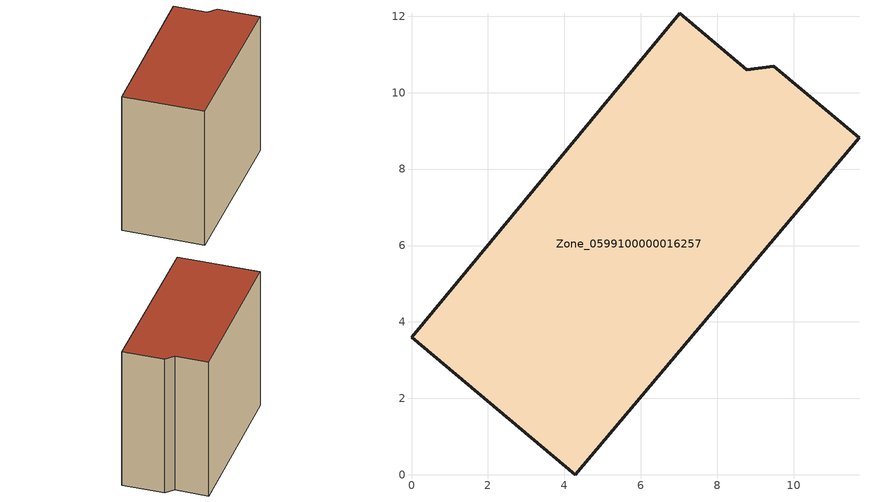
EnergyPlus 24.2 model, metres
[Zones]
Zone_0599100000016257
 floor ground (C_G): 0,3.6 7.02,12.08 8.78,10.6 9.48,10.69 11.71,8.82 4.29,0 z0
 wall outside (C_F): 9.48,10.69 8.78,10.6 7.02,12.08 0,3.6 4.29,0 11.71,8.82 9.48,10.69 z0:10.31
 roof outside (C_R): 0,3.6 4.29,0 11.71,8.82 9.48,10.69 8.78,10.6 7.02,12.08 z10.31
[BUILDING]
Pand.0599100000016257: North Axis=0; Terrain=City; Loads Convergence Tolerance Value=0.04; Temperature Convergence Tolerance Value=0.4; Solar Distribution=FullExterior; Maximum Number of Warmup Days=25; Minimum Number of Warmup Days=1
[Site:Location]
Rotterdam.The.Hague.AP_ZH_NLD Design_Conditions: Latitude=51.96; Longitude=4.45; Time Zone=1; Elevation=-4.5
[SITE:GROUNDTEMPERATURE:BUILDINGSURFACE]
18, 18, 18, 18, 18, 18, 18, 18, 18, 18, 18, 18
[MATERIAL] Thermal Absorptance=0.9; Solar Absorptance=0.7; Visible Absorptance=0.7
Name | Roughness | Thickness | Conductivity | Density | Specific Heat
G.TI.1946 | MediumSmooth | 0.15 | 1 | 540 | 1210
F.TI.1946 | Rough | 0.3 | 0.857143 | 1920 | 840
R.TI.1946 | MediumRough | 0.2 | 0.1 | 1500 | 1000
[CONSTRUCTION]
C_G: G.TI.1946
C_F: F.TI.1946
C_R: R.TI.1946
[ZONE]
Zone_0599100000016257: Type=1; Multiplier=1; Ceiling Height=Autocalculate; Volume=Autocalculate; Floor Area=autocalculate; Part of Total Floor Area=Yes
[ZONEINFILTRATION:DESIGNFLOWRATE]
Infil_Zone_0599100000016257: Zone or ZoneList or Space or SpaceList=Zone_0599100000016257; Schedule=AlwaysOn; Design Flow Rate Calculation Method=Flow/Area; Flow Rate per Floor Area=0.003; Constant Term Coefficient=1; Temperature Term Coefficient=0; Velocity Term Coefficient=0; Velocity Squared Term Coefficient=0
[HVACTEMPLATE:ZONE:IDEALLOADSAIRSYSTEM]
Zone_0599100000016257: Maximum Heating Supply Air Temperature=50; Minimum Cooling Supply Air Temperature=13; Maximum Heating Supply Air Humidity Ratio=0.0156; Minimum Cooling Supply Air Humidity Ratio=0.0077; Heating Limit=NoLimit; Cooling Limit=NoLimit; Dehumidification Control Type=ConstantSensibleHeatRatio; Cooling Sensible Heat Ratio=0.7; Dehumidification Setpoint=60; Humidification Control Type=None; Humidification Setpoint=30; Outdoor Air Method=None; Outdoor Air Flow Rate per Person=0.00944; Outdoor Air Flow Rate per Zone Floor Area=0; Outdoor Air Flow Rate per Zone=0; Demand Controlled Ventilation Type=None; Outdoor Air Economizer Type=NoEconomizer; Heat Recovery Type=None; Sensible Heat Recovery Effectiveness=0.7; Latent Heat Recovery Effectiveness=0.65
[ZONECONTROL:THERMOSTAT]
ThermostatControl_Zone_0599100000016257: Zone or ZoneList=Zone_0599100000016257; Control Type Schedule=DualSetpointControlType; Control 1=Thermostat_Zone_0599100000016257; Temperature Difference Between Cutout And Setpoint=0
[THERMOSTATSETPOINT:DUALSETPOINT]
Thermostat_Zone_0599100000016257: Heating Setpoint Temperature Schedule=HeatingSetpoint_Zone_0599100000016257; Cooling Setpoint Temperature Schedule=CoolingSetpoint_Zone_0599100000016257
[SCHEDULE:COMPACT]
HeatingSetpoint_Zone_0599100000016257: Through: 12/31, For: AllDays, Until: 24:00, 21
CoolingSetpoint_Zone_0599100000016257: Through: 12/31, For: AllDays, Until: 24:00, 24
DualSetpointControlType: Through: 12/31, For: AllDays, Until: 24:00, 4
AlwaysOn: Through: 12/31, For: AllDays, Until: 24:00, 1
